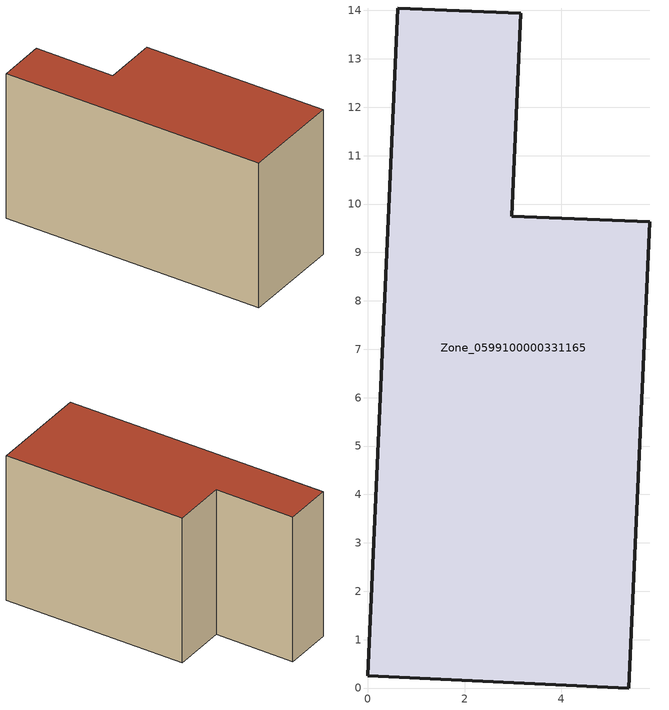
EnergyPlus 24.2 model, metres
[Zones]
Zone_0599100000331165
 floor ground (C_G): 0,0.25 0.62,14.05 3.16,13.94 2.97,9.75 5.82,9.63 5.39,0 z0.99
 wall outside (C_F): 0.62,14.05 0,0.25 5.39,0 5.82,9.63 2.97,9.75 3.16,13.94 0.62,14.05 z0.99:8.89
 roof outside (C_R): 0,0.25 5.39,0 5.82,9.63 2.97,9.75 3.16,13.94 0.62,14.05 z8.89
[BUILDING]
Pand.0599100000331165: North Axis=0; Terrain=City; Loads Convergence Tolerance Value=0.04; Temperature Convergence Tolerance Value=0.4; Solar Distribution=FullExterior; Maximum Number of Warmup Days=25; Minimum Number of Warmup Days=1
[Site:Location]
Rotterdam.The.Hague.AP_ZH_NLD Design_Conditions: Latitude=51.96; Longitude=4.45; Time Zone=1; Elevation=-4.5
[SITE:GROUNDTEMPERATURE:BUILDINGSURFACE]
18, 18, 18, 18, 18, 18, 18, 18, 18, 18, 18, 18
[MATERIAL] Thermal Absorptance=0.9; Solar Absorptance=0.7; Visible Absorptance=0.7
Name | Roughness | Thickness | Conductivity | Density | Specific Heat
G.TI.1975-1991 | MediumSmooth | 0.15 | 0.288461 | 540 | 1210
F.TI.1975-1991 | Rough | 0.3 | 0.230769 | 1920 | 840
R.TI.1975-1991 | MediumRough | 0.2 | 0.153846 | 1500 | 1000
[CONSTRUCTION]
C_G: G.TI.1975-1991
C_F: F.TI.1975-1991
C_R: R.TI.1975-1991
[ZONE]
Zone_0599100000331165: Type=1; Multiplier=1; Ceiling Height=Autocalculate; Volume=Autocalculate; Floor Area=autocalculate; Part of Total Floor Area=Yes
[ZONEINFILTRATION:DESIGNFLOWRATE]
Infil_Zone_0599100000331165: Zone or ZoneList or Space or SpaceList=Zone_0599100000331165; Schedule=AlwaysOn; Design Flow Rate Calculation Method=Flow/Area; Flow Rate per Floor Area=0.003; Constant Term Coefficient=1; Temperature Term Coefficient=0; Velocity Term Coefficient=0; Velocity Squared Term Coefficient=0
[HVACTEMPLATE:ZONE:IDEALLOADSAIRSYSTEM]
Zone_0599100000331165: Maximum Heating Supply Air Temperature=50; Minimum Cooling Supply Air Temperature=13; Maximum Heating Supply Air Humidity Ratio=0.0156; Minimum Cooling Supply Air Humidity Ratio=0.0077; Heating Limit=NoLimit; Cooling Limit=NoLimit; Dehumidification Control Type=ConstantSensibleHeatRatio; Cooling Sensible Heat Ratio=0.7; Dehumidification Setpoint=60; Humidification Control Type=None; Humidification Setpoint=30; Outdoor Air Method=None; Outdoor Air Flow Rate per Person=0.00944; Outdoor Air Flow Rate per Zone Floor Area=0; Outdoor Air Flow Rate per Zone=0; Demand Controlled Ventilation Type=None; Outdoor Air Economizer Type=NoEconomizer; Heat Recovery Type=None; Sensible Heat Recovery Effectiveness=0.7; Latent Heat Recovery Effectiveness=0.65
[ZONECONTROL:THERMOSTAT]
ThermostatControl_Zone_0599100000331165: Zone or ZoneList=Zone_0599100000331165; Control Type Schedule=DualSetpointControlType; Control 1=Thermostat_Zone_0599100000331165; Temperature Difference Between Cutout And Setpoint=0
[THERMOSTATSETPOINT:DUALSETPOINT]
Thermostat_Zone_0599100000331165: Heating Setpoint Temperature Schedule=HeatingSetpoint_Zone_0599100000331165; Cooling Setpoint Temperature Schedule=CoolingSetpoint_Zone_0599100000331165
[SCHEDULE:COMPACT]
HeatingSetpoint_Zone_0599100000331165: Through: 12/31, For: AllDays, Until: 24:00, 21
CoolingSetpoint_Zone_0599100000331165: Through: 12/31, For: AllDays, Until: 24:00, 24
DualSetpointControlType: Through: 12/31, For: AllDays, Until: 24:00, 4
AlwaysOn: Through: 12/31, For: AllDays, Until: 24:00, 1
